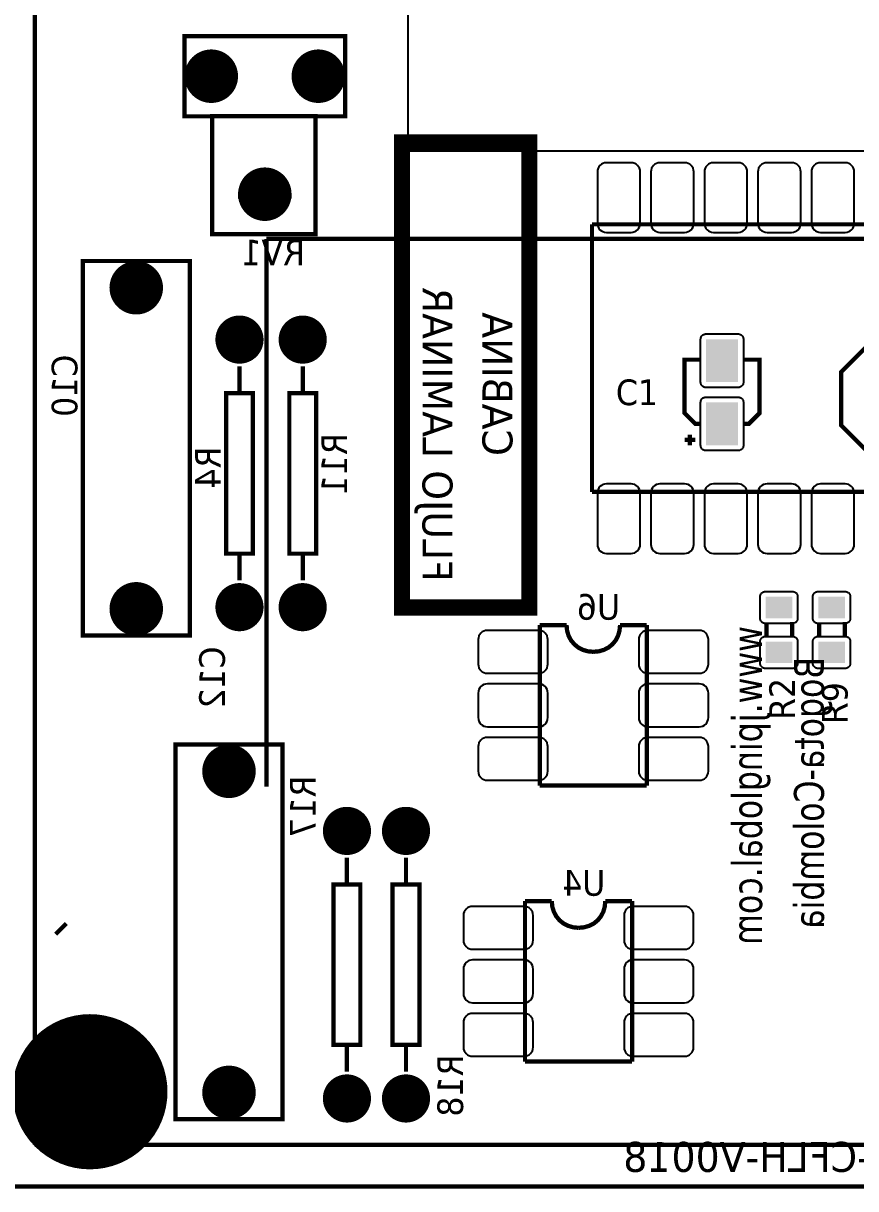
# Model space of a CAD drawing. Header units: millimetres. Extents: x 123.5 to 144.3, y 105.4 to 121.6.
# Drawn here: x 130.654 to 132.987, y 111.491 to 114.757 of the extents above; entities that cross this region are included whole.
import ezdxf

# ---------------------------------------------------------------- set-up
doc = ezdxf.new("R2010")
doc.units = ezdxf.units.MM
doc.layers.add('DESC', color=250, linetype='Continuous')
doc.styles.get("Standard").update_dxf_attribs({"font": 'tahoma.ttf'})

# ---------------------------------------------------------------- blocks, each defined once
blk = doc.blocks.new('RPAD')
blk.add_trace([(-0.5, -0.5), (-0.5, 0.5), (0.5, -0.5), (0.5, 0.5)])
blk = doc.blocks.new('EPAD')
at = {"const_width": 0.5}
blk.add_lwpolyline([(-0.25, 0, 1), (0.25, 0, 1)], format="xyb", close=True, dxfattribs=at)
blk = doc.blocks.new('board')
for points, const_width in [([(146.7597, 112.4096), (153.281, 112.4096), (153.281, 115.9363), (146.7597, 115.9363), (146.7597, 112.4096)], 0.008), ([(146.7597, 112.4096), (153.281, 112.4096), (153.281, 115.9363), (146.7597, 115.9363), (146.7597, 112.4096)], 0.008), ([(146.7597, 112.4096), (153.281, 112.4096), (153.281, 115.9363), (146.7597, 115.9363), (146.7597, 112.4096)], 0.008), ([(148.4952, 112.4875), (148.4952, 114.8497), (152.3534, 114.8497), (152.3534, 112.4875)], 0.008), ([(148.4952, 112.4875), (148.4952, 114.8497), (152.3534, 114.8497), (152.3534, 112.4875)], 0.008), ([(148.4952, 112.4875), (148.4952, 114.8497), (152.3534, 114.8497), (152.3534, 112.4875)], 0.008), ([(148.7751, 114.4094), (149.0751, 114.4094), (149.0751, 114.5594), (148.7751, 114.5594), (148.7751, 114.4094)], 0.008), ([(148.7751, 114.4094), (149.0751, 114.4094), (149.0751, 114.5594), (148.7751, 114.5594), (148.7751, 114.4094)], 0.008), ([(148.7751, 114.4094), (149.0751, 114.4094), (149.0751, 114.5594), (148.7751, 114.5594), (148.7751, 114.4094)], 0.008), ([(148.8267, 114.1891), (149.0196, 114.1891), (149.0196, 114.4096), (148.8267, 114.4096), (148.8267, 114.1891)], 0.008), ([(148.8267, 114.1891), (149.0196, 114.1891), (149.0196, 114.4096), (148.8267, 114.4096), (148.8267, 114.1891)], 0.008), ([(148.8267, 114.1891), (149.0196, 114.1891), (149.0196, 114.4096), (148.8267, 114.4096), (148.8267, 114.1891)], 0.008), ([(149.1814, 113.4916), (149.4192, 113.4916), (149.4192, 114.3608), (149.1814, 114.3608), (149.1814, 113.4916)], 0.03), ([(149.1814, 113.4916), (149.4192, 113.4916), (149.4192, 114.3608), (149.1814, 114.3608), (149.1814, 113.4916)], 0.03), ([(149.1814, 113.4916), (149.4192, 113.4916), (149.4192, 114.3608), (149.1814, 114.3608), (149.1814, 113.4916)], 0.03), ([(148.8751, 114.2594), (148.9751, 114.2594)], 0.008), ([(148.8751, 114.2594), (148.9751, 114.2594)], 0.008), ([(148.8751, 114.2594), (148.9751, 114.2594)], 0.008), ([(149.5365, 114.2076), (149.5365, 113.7076)], 0.008), ([(151.5365, 114.2076), (149.5365, 114.2076)], 0.008), ([(149.5365, 114.2076), (149.5365, 113.7076)], 0.008), ([(151.5365, 114.2076), (149.5365, 114.2076)], 0.008), ([(149.5365, 114.2076), (149.5365, 113.7076)], 0.008), ([(151.5365, 114.2076), (149.5365, 114.2076)], 0.008), ([(148.9282, 114.1804), (151.9203, 114.1804)], 0.008), ([(148.9282, 113.1568), (148.9282, 114.1804)], 0.008), ([(148.9282, 114.1804), (151.9203, 114.1804)], 0.008), ([(148.9282, 113.1568), (148.9282, 114.1804)], 0.008), ([(148.9282, 114.1804), (151.9203, 114.1804)], 0.008), ([(148.9282, 113.1568), (148.9282, 114.1804)], 0.008), ([(148.5849, 113.4391), (148.7849, 113.4391), (148.7849, 114.1391), (148.5849, 114.1391), (148.5849, 113.4391)], 0.008), ([(148.5849, 113.4391), (148.7849, 113.4391), (148.7849, 114.1391), (148.5849, 114.1391), (148.5849, 113.4391)], 0.008), ([(148.5849, 113.4391), (148.7849, 113.4391), (148.7849, 114.1391), (148.5849, 114.1391), (148.5849, 113.4391)], 0.008), ([(150.3522, 113.982), (150.0522, 113.982), (150.0022, 113.932), (150.0022, 113.832), (150.0522, 113.782), (150.3522, 113.782), (150.4022, 113.832), (150.4022, 113.932), (150.3522, 113.982)], 0.008), ([(150.3522, 113.982), (150.0522, 113.982), (150.0022, 113.932), (150.0022, 113.832), (150.0522, 113.782), (150.3522, 113.782), (150.4022, 113.832), (150.4022, 113.932), (150.3522, 113.982)], 0.008), ([(150.3522, 113.982), (150.0522, 113.982), (150.0022, 113.932), (150.0022, 113.832), (150.0522, 113.782), (150.3522, 113.782), (150.4022, 113.832), (150.4022, 113.932), (150.3522, 113.982)], 0.008), ([(149.7394, 113.8347), (149.7294, 113.8347), (149.7094, 113.8547), (149.7094, 113.9547), (149.7394, 113.9547)], 0.008), ([(149.7394, 113.8347), (149.7294, 113.8347), (149.7094, 113.8547), (149.7094, 113.9547), (149.7394, 113.9547)], 0.008), ([(149.7394, 113.8347), (149.7294, 113.8347), (149.7094, 113.8547), (149.7094, 113.9547), (149.7394, 113.9547)], 0.008), ([(149.8194, 113.9547), (149.8494, 113.9547), (149.8494, 113.8547), (149.8294, 113.8347), (149.8194, 113.8347)], 0.008), ([(149.8194, 113.9547), (149.8494, 113.9547), (149.8494, 113.8547), (149.8294, 113.8347), (149.8194, 113.8347)], 0.008), ([(149.8194, 113.9547), (149.8494, 113.9547), (149.8494, 113.8547), (149.8294, 113.8347), (149.8194, 113.8347)], 0.008), ([(148.8778, 113.9422), (148.8778, 113.8922)], 0.008), ([(148.8778, 113.9422), (148.8778, 113.8922)], 0.008), ([(148.8778, 113.9422), (148.8778, 113.8922)], 0.008), ([(148.9959, 113.8922), (148.9959, 113.9422)], 0.008), ([(148.9959, 113.8922), (148.9959, 113.9422)], 0.008), ([(148.9959, 113.8922), (148.9959, 113.9422)], 0.008), ([(148.8528, 113.5922), (148.9028, 113.5922), (148.9028, 113.8922), (148.8528, 113.8922), (148.8528, 113.5922)], 0.008), ([(148.8528, 113.5922), (148.9028, 113.5922), (148.9028, 113.8922), (148.8528, 113.8922), (148.8528, 113.5922)], 0.008), ([(148.8528, 113.5922), (148.9028, 113.5922), (148.9028, 113.8922), (148.8528, 113.8922), (148.8528, 113.5922)], 0.008), ([(148.9709, 113.5922), (149.0209, 113.5922), (149.0209, 113.8922), (148.9709, 113.8922), (148.9709, 113.5922)], 0.008), ([(148.9709, 113.5922), (149.0209, 113.5922), (149.0209, 113.8922), (148.9709, 113.8922), (148.9709, 113.5922)], 0.008), ([(148.9709, 113.5922), (149.0209, 113.5922), (149.0209, 113.8922), (148.9709, 113.8922), (148.9709, 113.5922)], 0.008), ([(149.7294, 113.8047), (149.7094, 113.8047)], 0.008), ([(149.7294, 113.8047), (149.7094, 113.8047)], 0.008), ([(149.7294, 113.8047), (149.7094, 113.8047)], 0.008), ([(149.7194, 113.8147), (149.7194, 113.7947)], 0.008), ([(149.7194, 113.8147), (149.7194, 113.7947)], 0.008), ([(149.7194, 113.8147), (149.7194, 113.7947)], 0.008), ([(151.5365, 113.7076), (149.5365, 113.7076)], 0.008), ([(151.5365, 113.7076), (149.5365, 113.7076)], 0.008), ([(151.5365, 113.7076), (149.5365, 113.7076)], 0.008), ([(148.8778, 113.5922), (148.8778, 113.5422)], 0.008), ([(148.8778, 113.5922), (148.8778, 113.5422)], 0.008), ([(148.8778, 113.5922), (148.8778, 113.5422)], 0.008), ([(148.9959, 113.5422), (148.9959, 113.5922)], 0.008), ([(148.9959, 113.5422), (148.9959, 113.5922)], 0.008), ([(148.9959, 113.5422), (148.9959, 113.5922)], 0.008), ([(149.4889, 113.4588), (149.4389, 113.4588)], 0.008), ([(149.4389, 113.4588), (149.4389, 113.1588)], 0.008), ([(149.4889, 113.4588), (149.4389, 113.4588)], 0.008), ([(149.4389, 113.4588), (149.4389, 113.1588)], 0.008), ([(149.4889, 113.4588), (149.4389, 113.4588)], 0.008), ([(149.4389, 113.4588), (149.4389, 113.1588)], 0.008), ([(149.5389, 113.4088), (149.5287, 113.4097), (149.5192, 113.4125), (149.5107, 113.4169), (149.5034, 113.4229), (149.4973, 113.4302), (149.4927, 113.4387), (149.4899, 113.4483), (149.4889, 113.4588)], 0.008), ([(149.5389, 113.4088), (149.5287, 113.4097), (149.5192, 113.4125), (149.5107, 113.4169), (149.5034, 113.4229), (149.4973, 113.4302), (149.4927, 113.4387), (149.4899, 113.4483), (149.4889, 113.4588)], 0.008), ([(149.5389, 113.4088), (149.5287, 113.4097), (149.5192, 113.4125), (149.5107, 113.4169), (149.5034, 113.4229), (149.4973, 113.4302), (149.4927, 113.4387), (149.4899, 113.4483), (149.4889, 113.4588)], 0.008), ([(149.5389, 113.4088), (149.5493, 113.4097), (149.5589, 113.4125), (149.5674, 113.4169), (149.5747, 113.4229), (149.5807, 113.4302), (149.5851, 113.4387), (149.5879, 113.4483), (149.5889, 113.4588)], 0.008), ([(149.5389, 113.4088), (149.5493, 113.4097), (149.5589, 113.4125), (149.5674, 113.4169), (149.5747, 113.4229), (149.5807, 113.4302), (149.5851, 113.4387), (149.5879, 113.4483), (149.5889, 113.4588)], 0.008), ([(149.5389, 113.4088), (149.5493, 113.4097), (149.5589, 113.4125), (149.5674, 113.4169), (149.5747, 113.4229), (149.5807, 113.4302), (149.5851, 113.4387), (149.5879, 113.4483), (149.5889, 113.4588)], 0.008), ([(149.6389, 113.4588), (149.5889, 113.4588)], 0.008), ([(149.6389, 113.4588), (149.5889, 113.4588)], 0.008), ([(149.6389, 113.4588), (149.5889, 113.4588)], 0.008), ([(149.6389, 113.4588), (149.6389, 113.1588)], 0.008), ([(149.6389, 113.4588), (149.6389, 113.1588)], 0.008), ([(149.6389, 113.4588), (149.6389, 113.1588)], 0.008), ([(149.8627, 113.4366), (149.8627, 113.4636)], 0.008), ([(149.8627, 113.4366), (149.8627, 113.4636)], 0.008), ([(149.8627, 113.4366), (149.8627, 113.4636)], 0.008), ([(149.9107, 113.4366), (149.9107, 113.4646)], 0.008), ([(149.9107, 113.4366), (149.9107, 113.4646)], 0.008), ([(149.9107, 113.4366), (149.9107, 113.4646)], 0.008), ([(149.9611, 113.4366), (149.9611, 113.4636)], 0.008), ([(149.9611, 113.4366), (149.9611, 113.4636)], 0.008), ([(149.9611, 113.4366), (149.9611, 113.4636)], 0.008), ([(150.0091, 113.4366), (150.0091, 113.4646)], 0.008), ([(150.0091, 113.4366), (150.0091, 113.4646)], 0.008), ([(150.0091, 113.4366), (150.0091, 113.4646)], 0.008), ([(148.7582, 112.5355), (148.9582, 112.5355), (148.9582, 113.2355), (148.7582, 113.2355), (148.7582, 112.5355)], 0.008), ([(148.7582, 112.5355), (148.9582, 112.5355), (148.9582, 113.2355), (148.7582, 113.2355), (148.7582, 112.5355)], 0.008), ([(148.7582, 112.5355), (148.9582, 112.5355), (148.9582, 113.2355), (148.7582, 113.2355), (148.7582, 112.5355)], 0.008), ([(149.6389, 113.1588), (149.4389, 113.1588)], 0.008), ([(149.6389, 113.1588), (149.4389, 113.1588)], 0.008), ([(149.6389, 113.1588), (149.4389, 113.1588)], 0.008), ([(149.0786, 113.0241), (149.0786, 112.9741)], 0.008), ([(149.0786, 113.0241), (149.0786, 112.9741)], 0.008), ([(149.0786, 113.0241), (149.0786, 112.9741)], 0.008), ([(149.1889, 112.9741), (149.1889, 113.0241)], 0.008), ([(149.1889, 112.9741), (149.1889, 113.0241)], 0.008), ([(149.1889, 112.9741), (149.1889, 113.0241)], 0.008), ([(149.0536, 112.6741), (149.1036, 112.6741), (149.1036, 112.9741), (149.0536, 112.9741), (149.0536, 112.6741)], 0.008), ([(149.0536, 112.6741), (149.1036, 112.6741), (149.1036, 112.9741), (149.0536, 112.9741), (149.0536, 112.6741)], 0.008), ([(149.0536, 112.6741), (149.1036, 112.6741), (149.1036, 112.9741), (149.0536, 112.9741), (149.0536, 112.6741)], 0.008), ([(149.1639, 112.6741), (149.2139, 112.6741), (149.2139, 112.9741), (149.1639, 112.9741), (149.1639, 112.6741)], 0.008), ([(149.1639, 112.6741), (149.2139, 112.6741), (149.2139, 112.9741), (149.1639, 112.9741), (149.1639, 112.6741)], 0.008), ([(149.1639, 112.6741), (149.2139, 112.6741), (149.2139, 112.9741), (149.1639, 112.9741), (149.1639, 112.6741)], 0.008), ([(149.4613, 112.943), (149.4113, 112.943)], 0.008), ([(149.4113, 112.943), (149.4113, 112.643)], 0.008), ([(149.4613, 112.943), (149.4113, 112.943)], 0.008), ([(149.4113, 112.943), (149.4113, 112.643)], 0.008), ([(149.4613, 112.943), (149.4113, 112.943)], 0.008), ([(149.4113, 112.943), (149.4113, 112.643)], 0.008), ([(149.5113, 112.893), (149.5011, 112.894), (149.4917, 112.8968), (149.4832, 112.9012), (149.4758, 112.9071), (149.4697, 112.9145), (149.4652, 112.923), (149.4623, 112.9325), (149.4613, 112.943)], 0.008), ([(149.5113, 112.893), (149.5011, 112.894), (149.4917, 112.8968), (149.4832, 112.9012), (149.4758, 112.9071), (149.4697, 112.9145), (149.4652, 112.923), (149.4623, 112.9325), (149.4613, 112.943)], 0.008), ([(149.5113, 112.893), (149.5011, 112.894), (149.4917, 112.8968), (149.4832, 112.9012), (149.4758, 112.9071), (149.4697, 112.9145), (149.4652, 112.923), (149.4623, 112.9325), (149.4613, 112.943)], 0.008), ([(149.5113, 112.893), (149.5218, 112.894), (149.5313, 112.8968), (149.5399, 112.9012), (149.5472, 112.9071), (149.5531, 112.9145), (149.5576, 112.923), (149.5603, 112.9325), (149.5613, 112.943)], 0.008), ([(149.5113, 112.893), (149.5218, 112.894), (149.5313, 112.8968), (149.5399, 112.9012), (149.5472, 112.9071), (149.5531, 112.9145), (149.5576, 112.923), (149.5603, 112.9325), (149.5613, 112.943)], 0.008), ([(149.5113, 112.893), (149.5218, 112.894), (149.5313, 112.8968), (149.5399, 112.9012), (149.5472, 112.9071), (149.5531, 112.9145), (149.5576, 112.923), (149.5603, 112.9325), (149.5613, 112.943)], 0.008), ([(149.6113, 112.943), (149.5613, 112.943)], 0.008), ([(149.6113, 112.943), (149.5613, 112.943)], 0.008), ([(149.6113, 112.943), (149.5613, 112.943)], 0.008), ([(149.6113, 112.943), (149.6113, 112.643)], 0.008), ([(149.6113, 112.943), (149.6113, 112.643)], 0.008), ([(149.6113, 112.943), (149.6113, 112.643)], 0.008), ([(148.5345, 112.8812), (148.5542, 112.9009)], 0.008), ([(148.5345, 112.8812), (148.5542, 112.9009)], 0.008), ([(148.5345, 112.8812), (148.5542, 112.9009)], 0.008), ([(149.0786, 112.6741), (149.0786, 112.6241)], 0.008), ([(149.0786, 112.6741), (149.0786, 112.6241)], 0.008), ([(149.0786, 112.6741), (149.0786, 112.6241)], 0.008), ([(149.1889, 112.6241), (149.1889, 112.6741)], 0.008), ([(149.1889, 112.6241), (149.1889, 112.6741)], 0.008), ([(149.1889, 112.6241), (149.1889, 112.6741)], 0.008), ([(149.6113, 112.643), (149.4113, 112.643)], 0.008), ([(149.6113, 112.643), (149.4113, 112.643)], 0.008), ([(149.6113, 112.643), (149.4113, 112.643)], 0.008), ([(152.3534, 112.4875), (148.4952, 112.4875)], 0.008), ([(152.3534, 112.4875), (148.4952, 112.4875)], 0.008), ([(152.3534, 112.4875), (148.4952, 112.4875)], 0.008)]:
    blk.add_lwpolyline(points, dxfattribs=dict(const_width=const_width))
blk.add_lwpolyline([(150.6811, 114.3445), (149.1931, 114.3445), (149.1931, 114.7), (150.6811, 114.7), (150.6811, 114.3445)])
for points in [[(149.5635, 114.1926), (149.6095, 114.1926), (149.613, 114.1929), (149.6162, 114.1939), (149.6191, 114.1954), (149.6216, 114.1975), (149.6236, 114.2), (149.6252, 114.2029), (149.6262, 114.2061), (149.6265, 114.2096), (149.6265, 114.3056), (149.6262, 114.3091), (149.6252, 114.3123), (149.6236, 114.3152), (149.6216, 114.3177), (149.6191, 114.3197), (149.6162, 114.3213), (149.613, 114.3222), (149.6095, 114.3226), (149.5635, 114.3226), (149.56, 114.3222), (149.5568, 114.3213), (149.5539, 114.3197), (149.5514, 114.3177), (149.5494, 114.3152), (149.5478, 114.3123), (149.5468, 114.3091), (149.5465, 114.3056), (149.5465, 114.2096), (149.5468, 114.2061), (149.5478, 114.2029), (149.5494, 114.2), (149.5514, 114.1975), (149.5539, 114.1954), (149.5568, 114.1939), (149.56, 114.1929), (149.5635, 114.1926)], [(149.6635, 114.1926), (149.7095, 114.1926), (149.713, 114.1929), (149.7162, 114.1939), (149.7191, 114.1954), (149.7216, 114.1975), (149.7236, 114.2), (149.7252, 114.2029), (149.7262, 114.2061), (149.7265, 114.2096), (149.7265, 114.3056), (149.7262, 114.3091), (149.7252, 114.3123), (149.7236, 114.3152), (149.7216, 114.3177), (149.7191, 114.3197), (149.7162, 114.3213), (149.713, 114.3222), (149.7095, 114.3226), (149.6635, 114.3226), (149.66, 114.3222), (149.6568, 114.3213), (149.6539, 114.3197), (149.6514, 114.3177), (149.6494, 114.3152), (149.6478, 114.3123), (149.6468, 114.3091), (149.6465, 114.3056), (149.6465, 114.2096), (149.6468, 114.2061), (149.6478, 114.2029), (149.6494, 114.2), (149.6514, 114.1975), (149.6539, 114.1954), (149.6568, 114.1939), (149.66, 114.1929), (149.6635, 114.1926)], [(149.7635, 114.1926), (149.8095, 114.1926), (149.813, 114.1929), (149.8162, 114.1939), (149.8191, 114.1954), (149.8216, 114.1975), (149.8236, 114.2), (149.8252, 114.2029), (149.8262, 114.2061), (149.8265, 114.2096), (149.8265, 114.3056), (149.8262, 114.3091), (149.8252, 114.3123), (149.8236, 114.3152), (149.8216, 114.3177), (149.8191, 114.3197), (149.8162, 114.3213), (149.813, 114.3222), (149.8095, 114.3226), (149.7635, 114.3226), (149.76, 114.3222), (149.7568, 114.3213), (149.7539, 114.3197), (149.7514, 114.3177), (149.7494, 114.3152), (149.7478, 114.3123), (149.7468, 114.3091), (149.7465, 114.3056), (149.7465, 114.2096), (149.7468, 114.2061), (149.7478, 114.2029), (149.7494, 114.2), (149.7514, 114.1975), (149.7539, 114.1954), (149.7568, 114.1939), (149.76, 114.1929), (149.7635, 114.1926)], [(149.8635, 114.1926), (149.9095, 114.1926), (149.913, 114.1929), (149.9162, 114.1939), (149.9191, 114.1954), (149.9216, 114.1975), (149.9236, 114.2), (149.9252, 114.2029), (149.9262, 114.2061), (149.9265, 114.2096), (149.9265, 114.3056), (149.9262, 114.3091), (149.9252, 114.3123), (149.9236, 114.3152), (149.9216, 114.3177), (149.9191, 114.3197), (149.9162, 114.3213), (149.913, 114.3222), (149.9095, 114.3226), (149.8635, 114.3226), (149.86, 114.3222), (149.8568, 114.3213), (149.8539, 114.3197), (149.8514, 114.3177), (149.8494, 114.3152), (149.8478, 114.3123), (149.8468, 114.3091), (149.8465, 114.3056), (149.8465, 114.2096), (149.8468, 114.2061), (149.8478, 114.2029), (149.8494, 114.2), (149.8514, 114.1975), (149.8539, 114.1954), (149.8568, 114.1939), (149.86, 114.1929), (149.8635, 114.1926)], [(149.9635, 114.1926), (150.0095, 114.1926), (150.013, 114.1929), (150.0162, 114.1939), (150.0191, 114.1954), (150.0216, 114.1975), (150.0236, 114.2), (150.0252, 114.2029), (150.0262, 114.2061), (150.0265, 114.2096), (150.0265, 114.3056), (150.0262, 114.3091), (150.0252, 114.3123), (150.0236, 114.3152), (150.0216, 114.3177), (150.0191, 114.3197), (150.0162, 114.3213), (150.013, 114.3222), (150.0095, 114.3226), (149.9635, 114.3226), (149.96, 114.3222), (149.9568, 114.3213), (149.9539, 114.3197), (149.9514, 114.3177), (149.9494, 114.3152), (149.9478, 114.3123), (149.9468, 114.3091), (149.9465, 114.3056), (149.9465, 114.2096), (149.9468, 114.2061), (149.9478, 114.2029), (149.9494, 114.2), (149.9514, 114.1975), (149.9539, 114.1954), (149.9568, 114.1939), (149.96, 114.1929), (149.9635, 114.1926)], [(149.8094, 113.9027), (149.7494, 113.9027), (149.7484, 113.9028), (149.7474, 113.9029), (149.7464, 113.9032), (149.7455, 113.9035), (149.7446, 113.9039), (149.7438, 113.9044), (149.743, 113.905), (149.7423, 113.9056), (149.7417, 113.9063), (149.7411, 113.9071), (149.7406, 113.9079), (149.7402, 113.9088), (149.7399, 113.9097), (149.7396, 113.9107), (149.7395, 113.9117), (149.7394, 113.9127), (149.7394, 113.9927), (149.7395, 113.9938), (149.7396, 113.9948), (149.7399, 113.9958), (149.7402, 113.9967), (149.7406, 113.9976), (149.7411, 113.9984), (149.7417, 113.9992), (149.7423, 113.9999), (149.743, 114.0005), (149.7438, 114.0011), (149.7446, 114.0016), (149.7455, 114.002), (149.7464, 114.0023), (149.7474, 114.0026), (149.7484, 114.0027), (149.7494, 114.0027), (149.8094, 114.0027), (149.8105, 114.0027), (149.8115, 114.0026), (149.8124, 114.0023), (149.8133, 114.002), (149.8142, 114.0016), (149.815, 114.0011), (149.8158, 114.0005), (149.8165, 113.9999), (149.8172, 113.9992), (149.8177, 113.9984), (149.8182, 113.9976), (149.8186, 113.9967), (149.819, 113.9958), (149.8192, 113.9948), (149.8194, 113.9938), (149.8194, 113.9927), (149.8194, 113.9127), (149.8194, 113.9117), (149.8192, 113.9107), (149.819, 113.9097), (149.8186, 113.9088), (149.8182, 113.9079), (149.8177, 113.9071), (149.8172, 113.9063), (149.8165, 113.9056), (149.8158, 113.905), (149.815, 113.9044), (149.8142, 113.9039), (149.8133, 113.9035), (149.8124, 113.9032), (149.8115, 113.9029), (149.8105, 113.9028), (149.8094, 113.9027)], [(149.8094, 113.7847), (149.7494, 113.7847), (149.7484, 113.7848), (149.7474, 113.7849), (149.7464, 113.7852), (149.7455, 113.7855), (149.7446, 113.7859), (149.7438, 113.7864), (149.743, 113.787), (149.7423, 113.7876), (149.7417, 113.7883), (149.7411, 113.7891), (149.7406, 113.7899), (149.7402, 113.7908), (149.7399, 113.7917), (149.7396, 113.7927), (149.7395, 113.7937), (149.7394, 113.7947), (149.7394, 113.8747), (149.7395, 113.8758), (149.7396, 113.8768), (149.7399, 113.8778), (149.7402, 113.8787), (149.7406, 113.8796), (149.7411, 113.8804), (149.7417, 113.8812), (149.7423, 113.8819), (149.743, 113.8825), (149.7438, 113.8831), (149.7446, 113.8836), (149.7455, 113.884), (149.7464, 113.8843), (149.7474, 113.8846), (149.7484, 113.8847), (149.7494, 113.8847), (149.8094, 113.8847), (149.8105, 113.8847), (149.8115, 113.8846), (149.8124, 113.8843), (149.8133, 113.884), (149.8142, 113.8836), (149.815, 113.8831), (149.8158, 113.8825), (149.8165, 113.8819), (149.8172, 113.8812), (149.8177, 113.8804), (149.8182, 113.8796), (149.8186, 113.8787), (149.819, 113.8778), (149.8192, 113.8768), (149.8194, 113.8758), (149.8194, 113.8747), (149.8194, 113.7947), (149.8194, 113.7937), (149.8192, 113.7927), (149.819, 113.7917), (149.8186, 113.7908), (149.8182, 113.7899), (149.8177, 113.7891), (149.8172, 113.7883), (149.8165, 113.7876), (149.8158, 113.787), (149.815, 113.7864), (149.8142, 113.7859), (149.8133, 113.7855), (149.8124, 113.7852), (149.8115, 113.7849), (149.8105, 113.7848), (149.8094, 113.7847)], [(149.6095, 113.7226), (149.5635, 113.7226), (149.56, 113.7222), (149.5568, 113.7213), (149.5539, 113.7197), (149.5514, 113.7177), (149.5494, 113.7152), (149.5478, 113.7123), (149.5468, 113.7091), (149.5465, 113.7056), (149.5465, 113.6096), (149.5468, 113.6061), (149.5478, 113.6029), (149.5494, 113.6), (149.5514, 113.5975), (149.5539, 113.5954), (149.5568, 113.5939), (149.56, 113.5929), (149.5635, 113.5926), (149.6095, 113.5926), (149.613, 113.5929), (149.6162, 113.5939), (149.6191, 113.5954), (149.6216, 113.5975), (149.6236, 113.6), (149.6252, 113.6029), (149.6262, 113.6061), (149.6265, 113.6096), (149.6265, 113.7056), (149.6262, 113.7091), (149.6252, 113.7123), (149.6236, 113.7152), (149.6216, 113.7177), (149.6191, 113.7197), (149.6162, 113.7213), (149.613, 113.7222), (149.6095, 113.7226)], [(149.7095, 113.7226), (149.6635, 113.7226), (149.66, 113.7222), (149.6568, 113.7213), (149.6539, 113.7197), (149.6514, 113.7177), (149.6494, 113.7152), (149.6478, 113.7123), (149.6468, 113.7091), (149.6465, 113.7056), (149.6465, 113.6096), (149.6468, 113.6061), (149.6478, 113.6029), (149.6494, 113.6), (149.6514, 113.5975), (149.6539, 113.5954), (149.6568, 113.5939), (149.66, 113.5929), (149.6635, 113.5926), (149.7095, 113.5926), (149.713, 113.5929), (149.7162, 113.5939), (149.7191, 113.5954), (149.7216, 113.5975), (149.7236, 113.6), (149.7252, 113.6029), (149.7262, 113.6061), (149.7265, 113.6096), (149.7265, 113.7056), (149.7262, 113.7091), (149.7252, 113.7123), (149.7236, 113.7152), (149.7216, 113.7177), (149.7191, 113.7197), (149.7162, 113.7213), (149.713, 113.7222), (149.7095, 113.7226)], [(149.8095, 113.7226), (149.7635, 113.7226), (149.76, 113.7222), (149.7568, 113.7213), (149.7539, 113.7197), (149.7514, 113.7177), (149.7494, 113.7152), (149.7478, 113.7123), (149.7468, 113.7091), (149.7465, 113.7056), (149.7465, 113.6096), (149.7468, 113.6061), (149.7478, 113.6029), (149.7494, 113.6), (149.7514, 113.5975), (149.7539, 113.5954), (149.7568, 113.5939), (149.76, 113.5929), (149.7635, 113.5926), (149.8095, 113.5926), (149.813, 113.5929), (149.8162, 113.5939), (149.8191, 113.5954), (149.8216, 113.5975), (149.8236, 113.6), (149.8252, 113.6029), (149.8262, 113.6061), (149.8265, 113.6096), (149.8265, 113.7056), (149.8262, 113.7091), (149.8252, 113.7123), (149.8236, 113.7152), (149.8216, 113.7177), (149.8191, 113.7197), (149.8162, 113.7213), (149.813, 113.7222), (149.8095, 113.7226)], [(149.9095, 113.7226), (149.8635, 113.7226), (149.86, 113.7222), (149.8568, 113.7213), (149.8539, 113.7197), (149.8514, 113.7177), (149.8494, 113.7152), (149.8478, 113.7123), (149.8468, 113.7091), (149.8465, 113.7056), (149.8465, 113.6096), (149.8468, 113.6061), (149.8478, 113.6029), (149.8494, 113.6), (149.8514, 113.5975), (149.8539, 113.5954), (149.8568, 113.5939), (149.86, 113.5929), (149.8635, 113.5926), (149.9095, 113.5926), (149.913, 113.5929), (149.9162, 113.5939), (149.9191, 113.5954), (149.9216, 113.5975), (149.9236, 113.6), (149.9252, 113.6029), (149.9262, 113.6061), (149.9265, 113.6096), (149.9265, 113.7056), (149.9262, 113.7091), (149.9252, 113.7123), (149.9236, 113.7152), (149.9216, 113.7177), (149.9191, 113.7197), (149.9162, 113.7213), (149.913, 113.7222), (149.9095, 113.7226)], [(150.0095, 113.7226), (149.9635, 113.7226), (149.96, 113.7222), (149.9568, 113.7213), (149.9539, 113.7197), (149.9514, 113.7177), (149.9494, 113.7152), (149.9478, 113.7123), (149.9468, 113.7091), (149.9465, 113.7056), (149.9465, 113.6096), (149.9468, 113.6061), (149.9478, 113.6029), (149.9494, 113.6), (149.9514, 113.5975), (149.9539, 113.5954), (149.9568, 113.5939), (149.96, 113.5929), (149.9635, 113.5926), (150.0095, 113.5926), (150.013, 113.5929), (150.0162, 113.5939), (150.0191, 113.5954), (150.0216, 113.5975), (150.0236, 113.6), (150.0252, 113.6029), (150.0262, 113.6061), (150.0265, 113.6096), (150.0265, 113.7056), (150.0262, 113.7091), (150.0252, 113.7123), (150.0236, 113.7152), (150.0216, 113.7177), (150.0191, 113.7197), (150.0162, 113.7213), (150.013, 113.7222), (150.0095, 113.7226)], [(149.8507, 113.4716), (149.8507, 113.5116), (149.8508, 113.5126), (149.8509, 113.5136), (149.8512, 113.5146), (149.8515, 113.5155), (149.8519, 113.5164), (149.8524, 113.5172), (149.853, 113.518), (149.8536, 113.5187), (149.8543, 113.5193), (149.8551, 113.5199), (149.8559, 113.5204), (149.8568, 113.5208), (149.8577, 113.5211), (149.8587, 113.5214), (149.8597, 113.5215), (149.8607, 113.5216), (149.9107, 113.5216), (149.9117, 113.5215), (149.9128, 113.5214), (149.9137, 113.5211), (149.9146, 113.5208), (149.9155, 113.5204), (149.9163, 113.5199), (149.9171, 113.5193), (149.9178, 113.5187), (149.9185, 113.518), (149.919, 113.5172), (149.9195, 113.5164), (149.9199, 113.5155), (149.9203, 113.5146), (149.9205, 113.5136), (149.9207, 113.5126), (149.9207, 113.5116), (149.9207, 113.4716), (149.9207, 113.4705), (149.9205, 113.4695), (149.9203, 113.4686), (149.9199, 113.4676), (149.9195, 113.4668), (149.919, 113.4659), (149.9185, 113.4652), (149.9178, 113.4645), (149.9171, 113.4638), (149.9163, 113.4633), (149.9155, 113.4628), (149.9146, 113.4624), (149.9137, 113.462), (149.9128, 113.4618), (149.9117, 113.4616), (149.9107, 113.4616), (149.8607, 113.4616), (149.8597, 113.4616), (149.8587, 113.4618), (149.8577, 113.462), (149.8568, 113.4624), (149.8559, 113.4628), (149.8551, 113.4633), (149.8543, 113.4638), (149.8536, 113.4645), (149.853, 113.4652), (149.8524, 113.4659), (149.8519, 113.4668), (149.8515, 113.4676), (149.8512, 113.4686), (149.8509, 113.4695), (149.8508, 113.4705), (149.8507, 113.4716)], [(149.9491, 113.4716), (149.9491, 113.5116), (149.9492, 113.5126), (149.9493, 113.5136), (149.9496, 113.5146), (149.9499, 113.5155), (149.9503, 113.5164), (149.9508, 113.5172), (149.9514, 113.518), (149.952, 113.5187), (149.9527, 113.5193), (149.9535, 113.5199), (149.9543, 113.5204), (149.9552, 113.5208), (149.9561, 113.5211), (149.9571, 113.5214), (149.9581, 113.5215), (149.9591, 113.5216), (150.0091, 113.5216), (150.0102, 113.5215), (150.0112, 113.5214), (150.0121, 113.5211), (150.0131, 113.5208), (150.0139, 113.5204), (150.0148, 113.5199), (150.0155, 113.5193), (150.0162, 113.5187), (150.0169, 113.518), (150.0175, 113.5172), (150.0179, 113.5164), (150.0184, 113.5155), (150.0187, 113.5146), (150.0189, 113.5136), (150.0191, 113.5126), (150.0191, 113.5116), (150.0191, 113.4716), (150.0191, 113.4705), (150.0189, 113.4695), (150.0187, 113.4686), (150.0184, 113.4676), (150.0179, 113.4668), (150.0175, 113.4659), (150.0169, 113.4652), (150.0162, 113.4645), (150.0155, 113.4638), (150.0148, 113.4633), (150.0139, 113.4628), (150.0131, 113.4624), (150.0121, 113.462), (150.0112, 113.4618), (150.0102, 113.4616), (150.0091, 113.4616), (149.9591, 113.4616), (149.9581, 113.4616), (149.9571, 113.4618), (149.9561, 113.462), (149.9552, 113.4624), (149.9543, 113.4628), (149.9535, 113.4633), (149.9527, 113.4638), (149.952, 113.4645), (149.9514, 113.4652), (149.9508, 113.4659), (149.9503, 113.4668), (149.9499, 113.4676), (149.9496, 113.4686), (149.9493, 113.4695), (149.9492, 113.4705), (149.9491, 113.4716)], [(149.3239, 113.4318), (149.3239, 113.3858), (149.3242, 113.3823), (149.3252, 113.3791), (149.3267, 113.3762), (149.3288, 113.3737), (149.3313, 113.3716), (149.3342, 113.3701), (149.3374, 113.3691), (149.3409, 113.3688), (149.4369, 113.3688), (149.4403, 113.3691), (149.4435, 113.3701), (149.4464, 113.3716), (149.4489, 113.3737), (149.451, 113.3762), (149.4525, 113.3791), (149.4535, 113.3823), (149.4539, 113.3858), (149.4539, 113.4318), (149.4535, 113.4352), (149.4525, 113.4385), (149.451, 113.4413), (149.4489, 113.4439), (149.4464, 113.4459), (149.4435, 113.4475), (149.4403, 113.4484), (149.4369, 113.4488), (149.3409, 113.4488), (149.3374, 113.4484), (149.3342, 113.4475), (149.3313, 113.4459), (149.3288, 113.4439), (149.3267, 113.4413), (149.3252, 113.4385), (149.3242, 113.4352), (149.3239, 113.4318)], [(149.6239, 113.4318), (149.6239, 113.3858), (149.6242, 113.3823), (149.6252, 113.3791), (149.6267, 113.3762), (149.6288, 113.3737), (149.6313, 113.3716), (149.6342, 113.3701), (149.6374, 113.3691), (149.6409, 113.3688), (149.7369, 113.3688), (149.7403, 113.3691), (149.7435, 113.3701), (149.7464, 113.3716), (149.7489, 113.3737), (149.751, 113.3762), (149.7525, 113.3791), (149.7535, 113.3823), (149.7539, 113.3858), (149.7539, 113.4318), (149.7535, 113.4352), (149.7525, 113.4385), (149.751, 113.4413), (149.7489, 113.4439), (149.7464, 113.4459), (149.7435, 113.4475), (149.7403, 113.4484), (149.7369, 113.4488), (149.6409, 113.4488), (149.6374, 113.4484), (149.6342, 113.4475), (149.6313, 113.4459), (149.6288, 113.4439), (149.6267, 113.4413), (149.6252, 113.4385), (149.6242, 113.4352), (149.6239, 113.4318)], [(149.8507, 113.3876), (149.8507, 113.4276), (149.8508, 113.4286), (149.8509, 113.4296), (149.8512, 113.4306), (149.8515, 113.4315), (149.8519, 113.4324), (149.8524, 113.4332), (149.853, 113.434), (149.8536, 113.4347), (149.8543, 113.4353), (149.8551, 113.4359), (149.8559, 113.4364), (149.8568, 113.4368), (149.8577, 113.4371), (149.8587, 113.4374), (149.8597, 113.4375), (149.8607, 113.4376), (149.9107, 113.4376), (149.9117, 113.4375), (149.9128, 113.4374), (149.9137, 113.4371), (149.9146, 113.4368), (149.9155, 113.4364), (149.9163, 113.4359), (149.9171, 113.4353), (149.9178, 113.4347), (149.9185, 113.434), (149.919, 113.4332), (149.9195, 113.4324), (149.9199, 113.4315), (149.9203, 113.4306), (149.9205, 113.4296), (149.9207, 113.4286), (149.9207, 113.4276), (149.9207, 113.3876), (149.9207, 113.3865), (149.9205, 113.3855), (149.9203, 113.3846), (149.9199, 113.3836), (149.9195, 113.3828), (149.919, 113.3819), (149.9185, 113.3812), (149.9178, 113.3805), (149.9171, 113.3798), (149.9163, 113.3793), (149.9155, 113.3788), (149.9146, 113.3784), (149.9137, 113.378), (149.9128, 113.3778), (149.9117, 113.3776), (149.9107, 113.3776), (149.8607, 113.3776), (149.8597, 113.3776), (149.8587, 113.3778), (149.8577, 113.378), (149.8568, 113.3784), (149.8559, 113.3788), (149.8551, 113.3793), (149.8543, 113.3798), (149.8536, 113.3805), (149.853, 113.3812), (149.8524, 113.3819), (149.8519, 113.3828), (149.8515, 113.3836), (149.8512, 113.3846), (149.8509, 113.3855), (149.8508, 113.3865), (149.8507, 113.3876)], [(149.9491, 113.3876), (149.9491, 113.4276), (149.9492, 113.4286), (149.9493, 113.4296), (149.9496, 113.4306), (149.9499, 113.4315), (149.9503, 113.4324), (149.9508, 113.4332), (149.9514, 113.434), (149.952, 113.4347), (149.9527, 113.4353), (149.9535, 113.4359), (149.9543, 113.4364), (149.9552, 113.4368), (149.9561, 113.4371), (149.9571, 113.4374), (149.9581, 113.4375), (149.9591, 113.4376), (150.0091, 113.4376), (150.0102, 113.4375), (150.0112, 113.4374), (150.0121, 113.4371), (150.0131, 113.4368), (150.0139, 113.4364), (150.0148, 113.4359), (150.0155, 113.4353), (150.0162, 113.4347), (150.0169, 113.434), (150.0175, 113.4332), (150.0179, 113.4324), (150.0184, 113.4315), (150.0187, 113.4306), (150.0189, 113.4296), (150.0191, 113.4286), (150.0191, 113.4276), (150.0191, 113.3876), (150.0191, 113.3865), (150.0189, 113.3855), (150.0187, 113.3846), (150.0184, 113.3836), (150.0179, 113.3828), (150.0175, 113.3819), (150.0169, 113.3812), (150.0162, 113.3805), (150.0155, 113.3798), (150.0148, 113.3793), (150.0139, 113.3788), (150.0131, 113.3784), (150.0121, 113.378), (150.0112, 113.3778), (150.0102, 113.3776), (150.0091, 113.3776), (149.9591, 113.3776), (149.9581, 113.3776), (149.9571, 113.3778), (149.9561, 113.378), (149.9552, 113.3784), (149.9543, 113.3788), (149.9535, 113.3793), (149.9527, 113.3798), (149.952, 113.3805), (149.9514, 113.3812), (149.9508, 113.3819), (149.9503, 113.3828), (149.9499, 113.3836), (149.9496, 113.3846), (149.9493, 113.3855), (149.9492, 113.3865), (149.9491, 113.3876)], [(149.3239, 113.3318), (149.3239, 113.2858), (149.3242, 113.2823), (149.3252, 113.2791), (149.3267, 113.2762), (149.3288, 113.2737), (149.3313, 113.2716), (149.3342, 113.2701), (149.3374, 113.2691), (149.3409, 113.2688), (149.4369, 113.2688), (149.4403, 113.2691), (149.4435, 113.2701), (149.4464, 113.2716), (149.4489, 113.2737), (149.451, 113.2762), (149.4525, 113.2791), (149.4535, 113.2823), (149.4539, 113.2858), (149.4539, 113.3318), (149.4535, 113.3352), (149.4525, 113.3385), (149.451, 113.3413), (149.4489, 113.3439), (149.4464, 113.3459), (149.4435, 113.3475), (149.4403, 113.3484), (149.4369, 113.3488), (149.3409, 113.3488), (149.3374, 113.3484), (149.3342, 113.3475), (149.3313, 113.3459), (149.3288, 113.3439), (149.3267, 113.3413), (149.3252, 113.3385), (149.3242, 113.3352), (149.3239, 113.3318)], [(149.6239, 113.3318), (149.6239, 113.2858), (149.6242, 113.2823), (149.6252, 113.2791), (149.6267, 113.2762), (149.6288, 113.2737), (149.6313, 113.2716), (149.6342, 113.2701), (149.6374, 113.2691), (149.6409, 113.2688), (149.7369, 113.2688), (149.7403, 113.2691), (149.7435, 113.2701), (149.7464, 113.2716), (149.7489, 113.2737), (149.751, 113.2762), (149.7525, 113.2791), (149.7535, 113.2823), (149.7539, 113.2858), (149.7539, 113.3318), (149.7535, 113.3352), (149.7525, 113.3385), (149.751, 113.3413), (149.7489, 113.3439), (149.7464, 113.3459), (149.7435, 113.3475), (149.7403, 113.3484), (149.7369, 113.3488), (149.6409, 113.3488), (149.6374, 113.3484), (149.6342, 113.3475), (149.6313, 113.3459), (149.6288, 113.3439), (149.6267, 113.3413), (149.6252, 113.3385), (149.6242, 113.3352), (149.6239, 113.3318)], [(149.3239, 113.2318), (149.3239, 113.1858), (149.3242, 113.1823), (149.3252, 113.1791), (149.3267, 113.1762), (149.3288, 113.1737), (149.3313, 113.1716), (149.3342, 113.1701), (149.3374, 113.1691), (149.3409, 113.1688), (149.4369, 113.1688), (149.4403, 113.1691), (149.4435, 113.1701), (149.4464, 113.1716), (149.4489, 113.1737), (149.451, 113.1762), (149.4525, 113.1791), (149.4535, 113.1823), (149.4539, 113.1858), (149.4539, 113.2318), (149.4535, 113.2352), (149.4525, 113.2385), (149.451, 113.2413), (149.4489, 113.2439), (149.4464, 113.2459), (149.4435, 113.2475), (149.4403, 113.2484), (149.4369, 113.2488), (149.3409, 113.2488), (149.3374, 113.2484), (149.3342, 113.2475), (149.3313, 113.2459), (149.3288, 113.2439), (149.3267, 113.2413), (149.3252, 113.2385), (149.3242, 113.2352), (149.3239, 113.2318)], [(149.6239, 113.2318), (149.6239, 113.1858), (149.6242, 113.1823), (149.6252, 113.1791), (149.6267, 113.1762), (149.6288, 113.1737), (149.6313, 113.1716), (149.6342, 113.1701), (149.6374, 113.1691), (149.6409, 113.1688), (149.7369, 113.1688), (149.7403, 113.1691), (149.7435, 113.1701), (149.7464, 113.1716), (149.7489, 113.1737), (149.751, 113.1762), (149.7525, 113.1791), (149.7535, 113.1823), (149.7539, 113.1858), (149.7539, 113.2318), (149.7535, 113.2352), (149.7525, 113.2385), (149.751, 113.2413), (149.7489, 113.2439), (149.7464, 113.2459), (149.7435, 113.2475), (149.7403, 113.2484), (149.7369, 113.2488), (149.6409, 113.2488), (149.6374, 113.2484), (149.6342, 113.2475), (149.6313, 113.2459), (149.6288, 113.2439), (149.6267, 113.2413), (149.6252, 113.2385), (149.6242, 113.2352), (149.6239, 113.2318)], [(149.2963, 112.916), (149.2963, 112.87), (149.2966, 112.8665), (149.2976, 112.8633), (149.2992, 112.8604), (149.3012, 112.8579), (149.3037, 112.8559), (149.3066, 112.8543), (149.3098, 112.8534), (149.3133, 112.853), (149.4093, 112.853), (149.4128, 112.8534), (149.416, 112.8543), (149.4189, 112.8559), (149.4214, 112.8579), (149.4234, 112.8604), (149.425, 112.8633), (149.426, 112.8665), (149.4263, 112.87), (149.4263, 112.916), (149.426, 112.9195), (149.425, 112.9227), (149.4234, 112.9256), (149.4214, 112.9281), (149.4189, 112.9302), (149.416, 112.9317), (149.4128, 112.9327), (149.4093, 112.933), (149.3133, 112.933), (149.3098, 112.9327), (149.3066, 112.9317), (149.3037, 112.9302), (149.3012, 112.9281), (149.2992, 112.9256), (149.2976, 112.9227), (149.2966, 112.9195), (149.2963, 112.916)], [(149.5963, 112.916), (149.5963, 112.87), (149.5966, 112.8665), (149.5976, 112.8633), (149.5992, 112.8604), (149.6012, 112.8579), (149.6037, 112.8559), (149.6066, 112.8543), (149.6098, 112.8534), (149.6133, 112.853), (149.7093, 112.853), (149.7128, 112.8534), (149.716, 112.8543), (149.7189, 112.8559), (149.7214, 112.8579), (149.7234, 112.8604), (149.725, 112.8633), (149.726, 112.8665), (149.7263, 112.87), (149.7263, 112.916), (149.726, 112.9195), (149.725, 112.9227), (149.7234, 112.9256), (149.7214, 112.9281), (149.7189, 112.9302), (149.716, 112.9317), (149.7128, 112.9327), (149.7093, 112.933), (149.6133, 112.933), (149.6098, 112.9327), (149.6066, 112.9317), (149.6037, 112.9302), (149.6012, 112.9281), (149.5992, 112.9256), (149.5976, 112.9227), (149.5966, 112.9195), (149.5963, 112.916)], [(149.2963, 112.816), (149.2963, 112.77), (149.2966, 112.7665), (149.2976, 112.7633), (149.2992, 112.7604), (149.3012, 112.7579), (149.3037, 112.7559), (149.3066, 112.7543), (149.3098, 112.7534), (149.3133, 112.753), (149.4093, 112.753), (149.4128, 112.7534), (149.416, 112.7543), (149.4189, 112.7559), (149.4214, 112.7579), (149.4234, 112.7604), (149.425, 112.7633), (149.426, 112.7665), (149.4263, 112.77), (149.4263, 112.816), (149.426, 112.8195), (149.425, 112.8227), (149.4234, 112.8256), (149.4214, 112.8281), (149.4189, 112.8302), (149.416, 112.8317), (149.4128, 112.8327), (149.4093, 112.833), (149.3133, 112.833), (149.3098, 112.8327), (149.3066, 112.8317), (149.3037, 112.8302), (149.3012, 112.8281), (149.2992, 112.8256), (149.2976, 112.8227), (149.2966, 112.8195), (149.2963, 112.816)], [(149.5963, 112.816), (149.5963, 112.77), (149.5966, 112.7665), (149.5976, 112.7633), (149.5992, 112.7604), (149.6012, 112.7579), (149.6037, 112.7559), (149.6066, 112.7543), (149.6098, 112.7534), (149.6133, 112.753), (149.7093, 112.753), (149.7128, 112.7534), (149.716, 112.7543), (149.7189, 112.7559), (149.7214, 112.7579), (149.7234, 112.7604), (149.725, 112.7633), (149.726, 112.7665), (149.7263, 112.77), (149.7263, 112.816), (149.726, 112.8195), (149.725, 112.8227), (149.7234, 112.8256), (149.7214, 112.8281), (149.7189, 112.8302), (149.716, 112.8317), (149.7128, 112.8327), (149.7093, 112.833), (149.6133, 112.833), (149.6098, 112.8327), (149.6066, 112.8317), (149.6037, 112.8302), (149.6012, 112.8281), (149.5992, 112.8256), (149.5976, 112.8227), (149.5966, 112.8195), (149.5963, 112.816)], [(149.2963, 112.716), (149.2963, 112.67), (149.2966, 112.6665), (149.2976, 112.6633), (149.2992, 112.6604), (149.3012, 112.6579), (149.3037, 112.6559), (149.3066, 112.6543), (149.3098, 112.6534), (149.3133, 112.653), (149.4093, 112.653), (149.4128, 112.6534), (149.416, 112.6543), (149.4189, 112.6559), (149.4214, 112.6579), (149.4234, 112.6604), (149.425, 112.6633), (149.426, 112.6665), (149.4263, 112.67), (149.4263, 112.716), (149.426, 112.7195), (149.425, 112.7227), (149.4234, 112.7256), (149.4214, 112.7281), (149.4189, 112.7302), (149.416, 112.7317), (149.4128, 112.7327), (149.4093, 112.733), (149.3133, 112.733), (149.3098, 112.7327), (149.3066, 112.7317), (149.3037, 112.7302), (149.3012, 112.7281), (149.2992, 112.7256), (149.2976, 112.7227), (149.2966, 112.7195), (149.2963, 112.716)], [(149.5963, 112.716), (149.5963, 112.67), (149.5966, 112.6665), (149.5976, 112.6633), (149.5992, 112.6604), (149.6012, 112.6579), (149.6037, 112.6559), (149.6066, 112.6543), (149.6098, 112.6534), (149.6133, 112.653), (149.7093, 112.653), (149.7128, 112.6534), (149.716, 112.6543), (149.7189, 112.6559), (149.7214, 112.6579), (149.7234, 112.6604), (149.725, 112.6633), (149.726, 112.6665), (149.7263, 112.67), (149.7263, 112.716), (149.726, 112.7195), (149.725, 112.7227), (149.7234, 112.7256), (149.7214, 112.7281), (149.7189, 112.7302), (149.716, 112.7317), (149.7128, 112.7327), (149.7093, 112.733), (149.6133, 112.733), (149.6098, 112.7327), (149.6066, 112.7317), (149.6037, 112.7302), (149.6012, 112.7281), (149.5992, 112.7256), (149.5976, 112.7227), (149.5966, 112.7195), (149.5963, 112.716)]]:
    blk.add_lwpolyline(points, close=True)
blk.add_circle((148.5952, 112.5844), 0.0554)
blk.add_circle((148.5952, 112.5844), 0.0554)
blk.add_circle((148.5952, 112.5844), 0.0554)
for p, xscale, yscale in [((148.8251, 114.4844), 0.1, 0.1), ((149.0251, 114.4844), 0.1, 0.1), ((148.9251, 114.2639), 0.1, 0.1), ((148.6849, 114.0891), 0.1, 0.1), ((148.8778, 113.9922), 0.09, 0.09), ((148.9959, 113.9922), 0.09, 0.09), ((148.6849, 113.4891), 0.1, 0.1), ((148.8778, 113.4922), 0.09, 0.09), ((148.9959, 113.4922), 0.09, 0.09), ((148.8582, 113.1855), 0.1, 0.1), ((149.0786, 113.0741), 0.09, 0.09), ((149.1889, 113.0741), 0.09, 0.09), ((148.5983, 112.5867), 0.29, 0.29), ((148.8582, 112.5855), 0.1, 0.1), ((149.0786, 112.5741), 0.09, 0.09), ((149.1889, 112.5741), 0.09, 0.09)]:
    blk.add_blockref('EPAD', p, dxfattribs=dict(xscale=xscale, yscale=yscale))
for p, xscale, yscale, rotation in [((149.7794, 113.9527), 0.06, 0.08, 180), ((149.7794, 113.8347), 0.06, 0.08, 180), ((149.8857, 113.4916), 0.04, 0.05, 90), ((149.9841, 113.4916), 0.04, 0.05, 90), ((149.8857, 113.4076), 0.04, 0.05, 90), ((149.9841, 113.4076), 0.04, 0.05, 90)]:
    blk.add_blockref('RPAD', p, dxfattribs=dict(xscale=xscale, yscale=yscale, rotation=rotation))
at = {"text_generation_flag": 2}
for s, height, width, p in [('RV1', 0.048, 1.041667, (149.0001, 114.1311)), ('RV1', 0.048, 1.041667, (149.0001, 114.1311)), ('RV1', 0.048, 1.041667, (149.0001, 114.1311)), ('U6', 0.048, 1.041667, (149.5889, 113.4688)), ('U6', 0.048, 1.041667, (149.5889, 113.4688)), ('U6', 0.048, 1.041667, (149.5889, 113.4688)), ('U4', 0.048, 1.041667, (149.5613, 112.953)), ('U4', 0.048, 1.041667, (149.5613, 112.953)), ('U4', 0.048, 1.041667, (149.5613, 112.953)), ('DIELEC-CFLH-V0018', 0.056, 1.071429, (150.311, 112.437)), ('DIELEC-CFLH-V0018', 0.056, 1.071429, (150.311, 112.437)), ('DIELEC-CFLH-V0018', 0.056, 1.071429, (150.311, 112.437))]:
    blk.add_text(s, height=height, dxfattribs=dict(at, width=width)).set_placement(p)
for s, height, rotation, width, p in [('FLUJO LAMINAR', 0.056, 270, 1.071429, (149.2198, 113.5395)), ('FLUJO LAMINAR', 0.056, 270, 1.071429, (149.2198, 113.5395)), ('FLUJO LAMINAR', 0.056, 270, 1.071429, (149.2198, 113.5395)), ('CABINA', 0.056, 270, 1.071429, (149.3318, 113.7747)), ('CABINA', 0.056, 270, 1.071429, (149.3318, 113.7747)), ('CABINA', 0.056, 270, 1.071429, (149.3318, 113.7747)), ('C10', 0.048, 90, 1.041667, (148.5749, 113.9641)), ('C10', 0.048, 90, 1.041667, (148.5749, 113.9641)), ('C10', 0.048, 90, 1.041667, (148.5749, 113.9641)), ('R11', 0.048, 90, 1.041667, (149.0789, 113.8172)), ('R11', 0.048, 90, 1.041667, (149.0789, 113.8172)), ('R11', 0.048, 90, 1.041667, (149.0789, 113.8172)), ('R4', 0.048, 90, 1.041667, (148.8428, 113.7922)), ('R4', 0.048, 90, 1.041667, (148.8428, 113.7922)), ('R4', 0.048, 90, 1.041667, (148.8428, 113.7922)), ('www.jpinglobal.com', 0.056, 90, 0.892857, (149.8542, 113.457)), ('www.jpinglobal.com', 0.056, 90, 0.892857, (149.8542, 113.457)), ('www.jpinglobal.com', 0.056, 90, 0.892857, (149.8542, 113.457)), ('C12', 0.048, 90, 1.041667, (148.8505, 113.4188)), ('C12', 0.048, 90, 1.041667, (148.8505, 113.4188)), ('C12', 0.048, 90, 1.041667, (148.8505, 113.4188)), ('Bogota-Colombia', 0.056, 90, 0.892857, (149.9698, 113.3991)), ('Bogota-Colombia', 0.056, 90, 0.892857, (149.9698, 113.3991)), ('Bogota-Colombia', 0.056, 90, 0.892857, (149.9698, 113.3991)), ('R17', 0.048, 90, 1.041667, (149.02, 113.1774)), ('R17', 0.048, 90, 1.041667, (149.02, 113.1774)), ('R17', 0.048, 90, 1.041667, (149.02, 113.1774)), ('R18', 0.048, 90, 1.041667, (149.2955, 112.6562)), ('R18', 0.048, 90, 1.041667, (149.2955, 112.6562)), ('R18', 0.048, 90, 1.041667, (149.2955, 112.6562))]:
    blk.add_text(s, height=height, rotation=rotation, dxfattribs=dict(at, width=width)).set_placement(p)
at = {"width": 1.041667}
blk.add_text('C1', height=0.048, dxfattribs=at).set_placement((149.581, 113.8697))
blk.add_text('C1', height=0.048, dxfattribs=at).set_placement((149.581, 113.8697))
blk.add_text('C1', height=0.048, dxfattribs=at).set_placement((149.581, 113.8697))
for s, p in [('R2', (149.9157, 113.2815)), ('R2', (149.9157, 113.2815)), ('R2', (149.9157, 113.2815)), ('R9', (150.0141, 113.2736)), ('R9', (150.0141, 113.2736)), ('R9', (150.0141, 113.2736))]:
    blk.add_text(s, height=0.048, rotation=90, dxfattribs=at).set_placement(p)

msp = doc.modelspace()

# ---------------------------------------------------------------- block references
at = {"layer": 'DESC', "xscale": 1.5, "yscale": 1.5, "zscale": 1.5}
msp.add_blockref('board', (-92.0567, -57.1177), dxfattribs=at)

doc.saveas('drawing.dxf')
